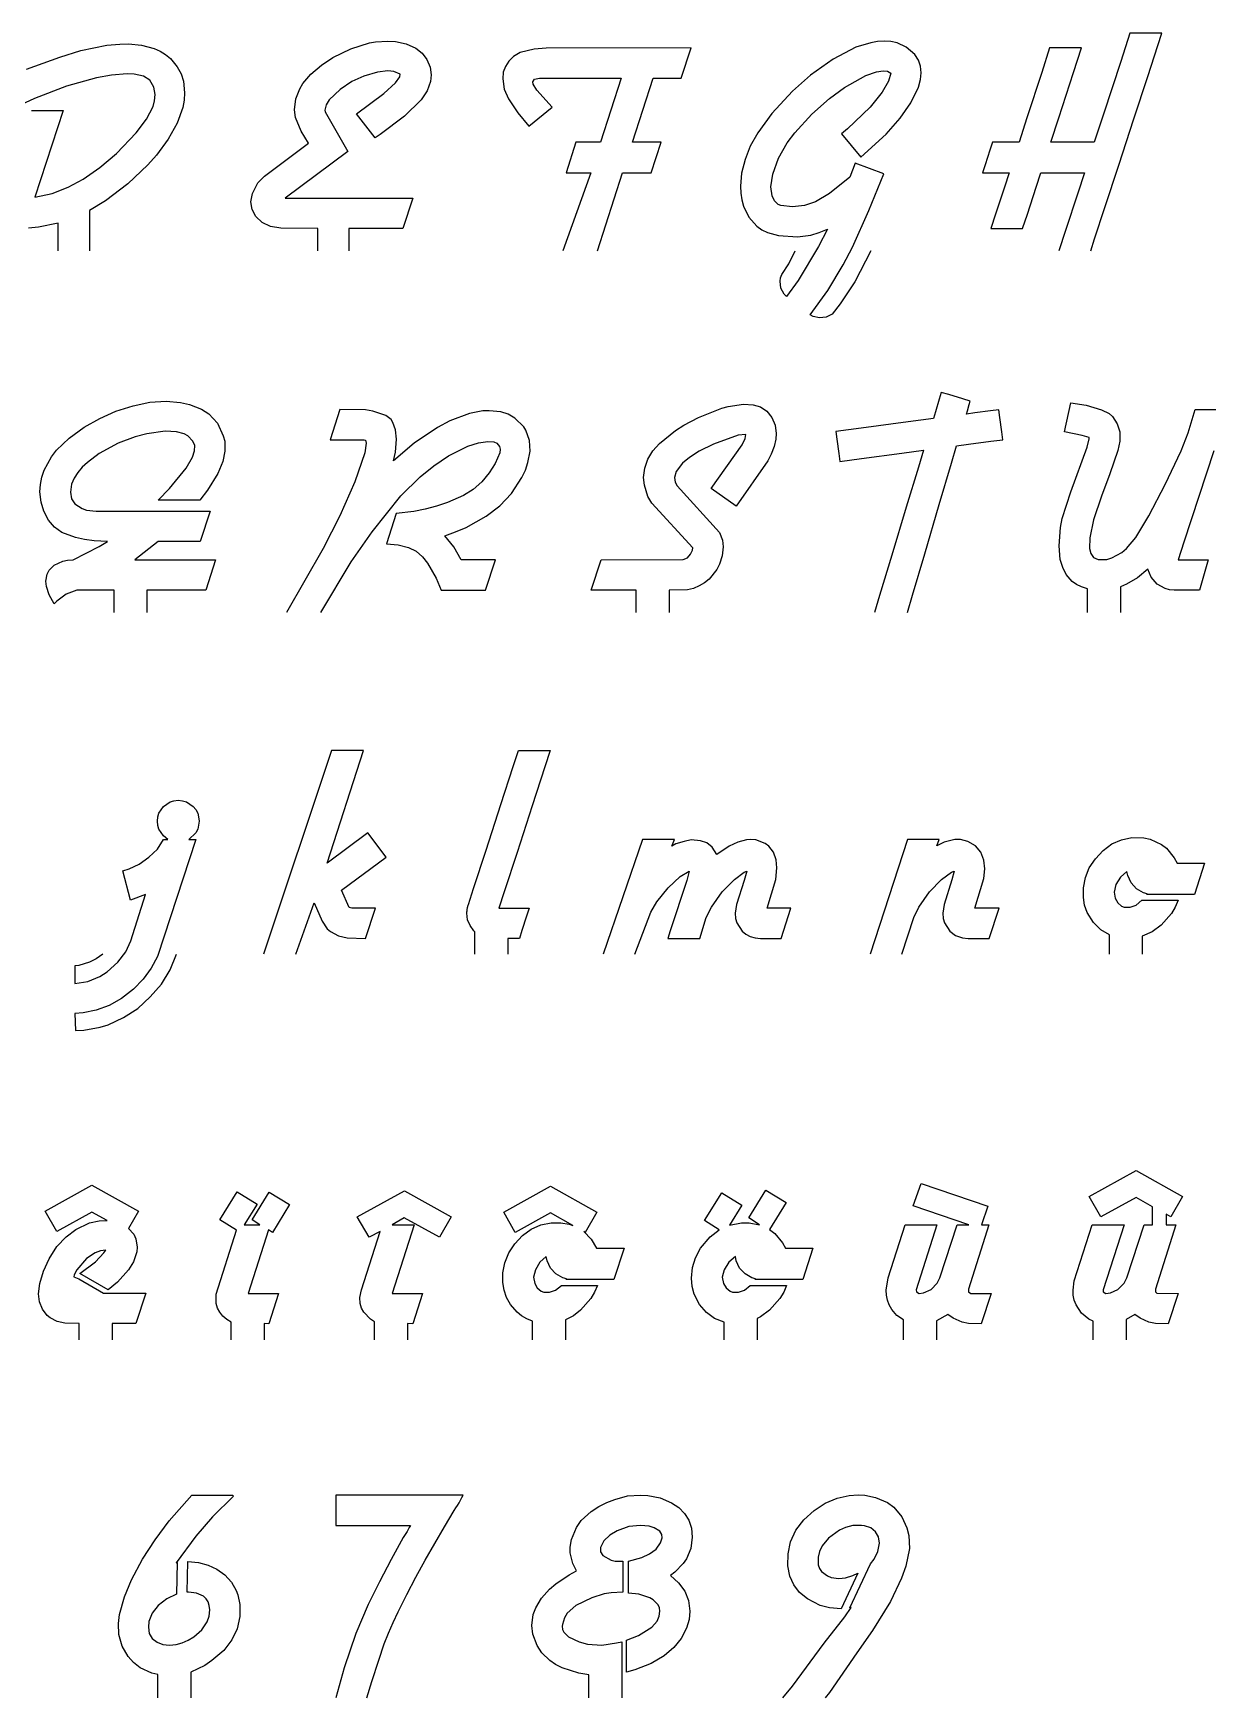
# Model space of a CAD drawing. Extents: x -244 to 636, y 181 to 479.
# Drawn here: x 51.6 to 261.2, y 181.4 to 478.7 of the extents above; entities that cross this region are included whole.
import ezdxf

# ---------------------------------------------------------------- set-up
doc = ezdxf.new("R2010")
doc.units = 0
doc.header["$LTSCALE"] = 6.669376
doc.header["$MEASUREMENT"] = 0

msp = doc.modelspace()

# ---------------------------------------------------------------- linework, layer by layer
at = {"linetype": 'Continuous'}
for points in [[(240.317075, 439.814667), (241.021259, 441.966231), (242.837311, 447.514999), (245.320484, 455.10209), (248.026031, 463.368623), (250.509204, 470.955714), (252.325256, 476.504483), (253.02944, 478.656046)], [(247.324722, 478.656046), (245.672258, 473.607358), (242.603397, 464.231223), (240.950933, 459.182535)], [(253.02944, 478.656046), (251.550439, 478.656046), (248.803723, 478.656046), (247.324722, 478.656046)], [(50.406327, 472.247042), (56.32233, 474.395115), (60.090261, 475.557187), (64.738549, 476.507973), (67.027479, 476.719259), (68.612123, 476.754473), (70.936267, 476.507973), (73.189982, 475.944544), (74.246412, 475.486758), (75.197198, 474.888115), (76.077556, 474.148615), (77.274842, 472.669614), (77.979128, 471.437114), (78.4017, 470.134184), (78.577771, 468.021326), (78.507342, 466.718397), (78.260843, 465.415467), (77.274842, 462.633537), (75.690198, 459.745964), (73.57734, 456.893605), (72.063125, 455.168105), (68.471266, 451.787531), (64.492049, 448.723886), (61.604476, 446.998385), (61.604476, 439.814667)], [(102.382642, 439.814667), (102.382642, 443.793884), (95.797566, 443.829098), (93.931208, 444.146027), (92.452207, 444.885527), (91.32535, 445.941956), (90.656278, 447.174457), (90.444992, 448.547815), (90.726707, 450.06203), (91.677493, 451.928388), (92.874779, 453.160889), (100.692355, 459.006463), (99.42464, 461.154536), (98.403425, 463.619538), (98.192139, 464.957681), (98.438639, 466.929682), (99.17814, 468.760826), (99.706355, 469.676398), (101.150141, 471.366685), (103.051713, 472.986543), (105.058929, 474.359901), (108.26343, 475.90933), (111.60879, 476.930545), (112.700433, 477.141831), (114.848506, 477.247474), (116.221863, 477.177045), (118.15865, 476.789688), (119.848937, 475.979759), (121.011009, 475.099401), (121.856153, 473.972543), (122.419581, 472.634399), (122.595653, 471.225827), (122.49001, 470.063755), (121.891367, 468.373469), (120.799723, 466.753611), (117.841722, 463.830823), (113.510362, 460.555893), (112.59479, 459.95725), (109.284645, 464.253395), (114.179434, 467.915683), (116.257078, 469.782041), (117.031793, 470.873684), (117.067007, 471.366685), (115.975363, 471.859685), (114.848506, 471.965328), (113.052576, 471.718828), (110.622789, 471.014542), (108.474716, 470.028541), (106.361858, 468.619969), (104.425072, 466.753611), (103.861642, 465.908467), (103.650357, 464.922467), (103.720785, 464.605538), (103.720785, 464.640752), (107.735216, 457.527463), (96.537067, 449.181672), (119.320722, 449.181672), (117.560007, 443.793884), (107.911288, 443.793884), (107.911288, 439.814667)], [(152.316526, 439.814667), (156.753529, 453.724318), (161.894818, 453.724318), (163.655533, 459.182535), (158.514244, 459.182535), (162.211746, 470.627184), (167.247392, 470.627184), (169.008107, 476.050187), (143.125593, 476.014973), (140.97752, 475.838902), (138.477305, 475.205044), (137.315232, 474.500758), (136.470089, 473.655615), (135.871446, 472.704828), (135.484089, 471.683614), (135.378446, 470.521541), (135.624946, 468.690397), (136.399661, 466.929682), (138.089947, 464.464681), (140.061948, 462.070108), (144.217236, 465.450681), (141.47052, 468.514326), (140.836663, 469.570755), (140.766234, 469.993327), (141.047949, 470.486327), (141.928306, 470.627184), (156.542243, 470.627184), (152.844741, 459.182535), (148.407739, 459.182535), (146.682238, 453.724318), (151.084026, 453.724318), (146.118809, 439.814667)], [(201.088339, 439.814667), (198.200766, 434.250807), (195.594908, 430.342019), (194.151121, 428.510875), (193.094692, 427.982661), (191.897405, 427.841804), (190.770548, 428.088304), (190.277547, 428.405232), (193.411621, 432.736592), (196.158336, 437.279237), (197.813409, 440.448525), (200.736196, 446.998385), (203.377269, 453.548247), (198.306409, 455.449819), (197.320408, 452.949603), (193.693335, 450.026816), (191.193119, 448.547815), (189.221119, 447.878743), (187.10826, 447.667457), (185.030616, 447.913957), (184.537616, 448.090029), (183.868544, 448.723886), (183.445972, 449.604244), (183.234686, 451.259316), (183.58683, 453.513032), (184.57283, 456.330177), (186.157474, 459.076892), (187.495617, 460.872822), (190.524048, 464.182966), (193.72855, 467.035325), (196.404837, 468.972112), (200.207982, 471.120185), (202.07434, 471.789256), (203.271626, 471.965328), (204.046341, 471.8949), (204.644984, 471.507542), (204.222412, 470.134184), (203.095555, 468.162183), (200.947482, 465.450681), (196.897837, 461.577108), (195.841408, 460.69675), (199.29241, 456.541462), (203.799841, 460.626321), (206.335271, 463.513895), (208.236843, 466.225396), (209.610201, 469.007326), (209.92713, 470.380684), (210.032773, 471.577971), (209.92713, 472.775257), (209.574987, 473.8669), (208.905915, 474.888115), (207.356486, 476.191044), (205.807056, 476.930545), (204.644984, 477.177045), (203.447698, 477.247474), (202.285626, 477.177045), (201.088339, 476.965759), (198.412052, 476.15583), (194.327193, 474.042972), (190.312762, 471.155399), (187.073046, 468.338255), (183.410758, 464.323824), (180.910542, 460.908036), (179.572399, 458.513463), (178.621613, 456.118891), (178.022969, 453.689104), (177.846898, 451.329745), (177.882112, 450.132459), (178.058184, 448.899958), (178.339898, 447.808315), (179.290684, 445.836313), (180.734471, 444.216455), (181.650043, 443.582598), (182.636044, 443.089598), (184.608044, 442.526169), (187.988618, 442.279668), (190.347976, 442.631812), (191.862191, 443.089598), (193.341192, 443.688241), (191.756548, 440.554168), (188.129475, 434.497307), (186.016617, 431.644948), (185.594045, 432.06752), (185.030616, 433.159164), (184.889759, 434.391664), (184.960188, 434.990307), (185.171473, 435.588951), (186.439188, 437.490523), (187.601261, 439.814667)], [(232.9925, 476.050187), (231.577406, 471.677092), (228.949376, 463.55563), (227.534283, 459.182535)], [(238.662003, 476.050187), (237.192132, 476.050187), (234.462371, 476.050187), (232.9925, 476.050187)], [(233.203786, 459.182535), (234.618879, 463.55563), (237.24691, 471.677092), (238.662003, 476.050187)], [(51.25147, 464.852039), (56.920973, 464.852039), (51.885328, 449.392958), (54.984187, 450.06203), (57.836545, 451.153674), (60.512833, 452.632674), (63.506048, 454.675104), (66.428836, 457.210534), (69.950267, 460.872822), (71.816625, 463.337823), (72.978697, 465.556325), (73.260411, 466.612754), (73.366054, 467.704397), (73.119554, 469.042541), (72.380053, 470.275042), (71.28841, 470.979328), (69.633338, 471.33147), (68.330409, 471.401899), (65.583692, 471.155399), (62.907406, 470.697613), (57.519617, 469.218612), (51.814899, 467.000111), (46.920111, 464.746395)], [(222.780351, 459.182535), (222.323869, 457.767442), (221.476118, 455.139411), (221.019636, 453.724318)], [(227.534283, 459.182535), (226.301782, 459.182535), (224.012852, 459.182535), (222.780351, 459.182535)], [(240.950933, 459.182535), (238.942413, 459.182535), (235.212305, 459.182535), (233.203786, 459.182535)], [(221.019636, 453.724318), (222.252137, 453.724318), (224.541067, 453.724318), (225.773568, 453.724318)], [(225.773568, 453.724318), (224.924511, 451.149761), (223.347693, 446.368441), (222.498637, 443.793884)], [(228.16814, 443.793884), (229.017196, 446.368441), (230.594014, 451.149761), (231.44307, 453.724318)], [(231.44307, 453.724318), (233.45159, 453.724318), (237.181698, 453.724318), (239.190218, 453.724318)], [(239.190218, 453.724318), (238.012495, 450.118112), (235.825295, 443.420873), (234.647572, 439.814667)], [(56.040616, 439.814667), (56.040616, 444.74467), (52.5544, 444.040384), (50.75847, 443.864313)], [(222.498637, 443.793884), (223.968508, 443.793884), (226.698269, 443.793884), (228.16814, 443.793884)], [(213.659846, 414.530796), (213.294661, 413.316555), (212.61646, 411.061535), (212.251274, 409.847293)], [(218.836349, 412.946152), (217.494293, 413.356986), (215.001902, 414.119963), (213.659846, 414.530796)], [(66.006264, 375.231631), (66.006264, 379.210848), (59.350761, 379.175633), (57.484403, 378.506562), (55.794116, 377.238847), (55.301115, 376.745846), (54.420758, 378.400919), (53.962972, 379.87992), (53.857329, 380.795491), (54.068615, 382.063207), (54.420758, 382.802707), (55.301115, 383.64785), (56.850545, 384.387351), (57.730903, 384.563422), (58.716903, 384.633851), (63.365191, 387.028424), (64.844192, 387.908781), (62.44962, 388.014424), (60.759333, 388.22571), (59.10426, 388.613067), (56.709688, 389.493425), (55.371544, 390.444211), (54.315115, 391.711926), (53.469972, 393.331784), (52.976971, 394.916428), (52.765686, 396.782786), (52.871328, 398.085716), (53.117828, 399.388645), (53.5404, 400.621145), (54.84333, 403.015718), (55.758901, 404.17779), (58.012617, 406.361077), (60.65369, 408.297864), (63.470834, 409.882508), (66.358407, 411.185437), (69.422052, 412.136223), (72.415268, 412.805295), (75.302841, 412.946152), (77.873485, 412.734867), (79.458129, 412.382723), (81.641416, 411.53758), (82.944345, 410.692437), (84.45856, 409.00215), (85.479775, 406.783649), (85.76149, 405.797648), (85.796704, 404.001719), (85.409346, 402.170575), (84.564203, 400.057717), (82.697845, 397.064501), (81.324487, 395.268571), (73.894269, 395.268571), (75.936698, 397.381429), (78.859486, 400.973289), (80.021558, 402.945289), (80.373701, 404.072147), (80.408915, 405.022933), (80.056772, 405.797648), (79.176415, 406.748435), (78.542557, 407.100578), (77.133985, 407.487935), (75.161984, 407.593578), (71.887053, 407.135792), (69.809409, 406.607577), (66.745764, 405.445505), (63.329977, 403.614361), (61.252333, 402.029718), (60.301547, 401.14936), (59.526832, 400.233788), (58.892975, 399.212573), (58.435189, 398.156144), (58.223903, 396.677143), (58.399974, 395.515071), (58.998617, 394.634714), (60.301547, 393.78957), (61.076261, 393.507856), (62.836977, 393.29657), (83.190845, 393.29657), (81.394916, 387.908781), (73.859054, 387.908781), (69.703766, 384.633851), (84.106417, 384.633851), (82.380916, 379.210848), (71.887053, 379.210848), (71.887053, 375.231631)], [(102.910856, 375.231631), (108.333859, 384.246494), (112.10179, 389.634282), (117.207864, 396.0785), (120.623652, 399.459073), (123.088653, 401.431075), (125.694512, 403.19179), (129.145514, 404.917291), (131.047086, 405.515934), (132.702158, 405.762434), (133.793802, 405.692006), (134.357231, 405.480719), (134.815016, 404.882076), (134.92066, 404.389076), (134.885445, 403.720004), (134.005088, 401.818432), (132.983873, 400.163359), (131.645729, 398.543501), (130.131514, 397.205358), (128.406013, 396.113714), (125.51844, 394.846), (123.546439, 394.176927), (121.539224, 393.648713), (119.496794, 393.261355), (116.362721, 392.909213), (114.63722, 387.450995), (116.750078, 387.274924), (118.546008, 386.852352), (119.95458, 386.148066), (121.081438, 385.162066), (121.961795, 383.999994), (123.476011, 381.323706), (124.391583, 379.210848), (132.314801, 379.210848), (134.11073, 384.633851), (127.948227, 384.633851), (126.680512, 386.957995), (125.060654, 388.929996), (126.962227, 389.599068), (128.828585, 390.408997), (132.420444, 392.416212), (134.885445, 394.247356), (136.927875, 396.465858), (138.794233, 399.353431), (139.428091, 400.65636), (139.885877, 402.029718), (140.273234, 404.001719), (140.167591, 405.938506), (139.49852, 407.804864), (139.146376, 408.403507), (137.526518, 409.917722), (136.329232, 410.622008), (135.026303, 411.04458), (132.983873, 411.255866), (131.821801, 411.220651), (129.427228, 410.762865), (125.941012, 409.459936), (123.757725, 408.26265), (119.602437, 405.480719), (115.869721, 402.311432), (116.257078, 403.825647), (116.397935, 406.149792), (116.221863, 407.840078), (115.764077, 409.143007), (115.447149, 409.671222), (114.531577, 410.375508), (112.172219, 411.185437), (110.869289, 411.396723), (106.326644, 411.467151), (104.565929, 406.079363), (110.658003, 406.044148), (110.904503, 405.97372), (111.010147, 405.480719), (110.763646, 403.755219), (109.002931, 398.543501), (106.326644, 392.451427), (103.333428, 386.641066), (96.783567, 375.231631)], [(159.183316, 375.231631), (159.183316, 379.210848), (151.189669, 379.210848), (152.950384, 384.633851), (167.599535, 384.669065), (168.339035, 384.985994), (168.902464, 385.619852), (169.254607, 386.359352), (169.325036, 386.746709), (162.00046, 394.740356), (161.26096, 395.937643), (160.662317, 397.944859), (160.521459, 399.318216), (160.732746, 401.008503), (161.296174, 402.593147), (162.176532, 404.072147), (163.373818, 405.410291), (166.190963, 407.699221), (167.705178, 408.685221), (170.346251, 410.058579), (174.466324, 411.678437), (175.593182, 412.030581), (178.375113, 412.417938), (180.100613, 412.277081), (181.403543, 411.924937), (182.5304, 411.185437), (183.410758, 410.058579), (184.009401, 408.685221), (184.185473, 407.171006), (184.115044, 406.185005), (183.798116, 404.846862), (183.305115, 403.508719), (182.706472, 402.276218), (177.036969, 394.212142), (172.599966, 397.346215), (178.128612, 405.163791), (178.621613, 406.290649), (178.76247, 406.994935), (177.424326, 406.889292), (172.987324, 405.304648), (170.451894, 404.036933), (168.691179, 402.910075), (167.493892, 401.888861), (166.33182, 400.374645), (166.014891, 399.353431), (166.155749, 398.473073), (166.543106, 397.839215), (174.078967, 389.528639), (174.607182, 388.155281), (174.748039, 386.922781), (174.571968, 385.338137), (174.078967, 383.859136), (173.585967, 382.873135), (172.247823, 381.182849), (171.40268, 380.513777), (170.451894, 379.950348), (169.430679, 379.527777), (168.37425, 379.281277), (165.064105, 379.210848), (165.064105, 375.231631)], [(218.132063, 410.657223), (218.314656, 411.250649), (218.653756, 412.352726), (218.836349, 412.946152)], [(223.907209, 411.431937), (222.409949, 411.231085), (219.629323, 410.858074), (218.132063, 410.657223)], [(224.646709, 406.079363), (224.454987, 407.467067), (224.098932, 410.044232), (223.907209, 411.431937)], [(239.753646, 375.231631), (239.753646, 379.457348), (238.697217, 379.774277), (237.781646, 380.196848), (237.006931, 380.760277), (235.950501, 382.027992), (235.316644, 383.260493), (234.894072, 384.669065), (234.682787, 387.134066), (234.929287, 390.408997), (235.246215, 392.028855), (236.760431, 396.782786), (239.718432, 404.741219), (240.070575, 406.22022), (240.070575, 406.46672), (238.767646, 406.854078), (235.668787, 407.452721), (236.760431, 412.664438), (239.507146, 412.241866), (242.253862, 411.431937), (243.592006, 410.762865), (244.225863, 410.199436), (245.071007, 408.896507), (245.493578, 407.452721), (245.493578, 405.832863), (245.176649, 404.142576), (243.732863, 399.952074), (242.218648, 395.972857), (240.84529, 391.782355), (240.176218, 388.577853), (240.10579, 386.641066), (240.35229, 385.725494), (240.810076, 385.021208), (241.655219, 384.669065), (243.169434, 384.70428), (244.085006, 384.95078), (245.880936, 385.93678), (246.726079, 386.641066), (248.381151, 388.613067), (250.670081, 392.451427), (253.592868, 398.085716), (256.445227, 404.107362), (257.712942, 407.311864), (258.980657, 411.467151), (266.234804, 411.467151)], [(212.251274, 409.847293), (207.732105, 409.253867), (199.339362, 408.15179), (194.820193, 407.558364)], [(194.820193, 407.558364), (195.002786, 406.170659), (195.341886, 403.593494), (195.524479, 402.205789)], [(207.602986, 375.231631), (208.514895, 378.326265), (210.689449, 385.705774), (213.284884, 394.513577), (215.459438, 401.893086), (216.371348, 404.98772)], [(216.371348, 404.98772), (218.516812, 405.270738), (222.501245, 405.796344), (224.646709, 406.079363)], [(195.524479, 402.205789), (199.404574, 402.726178), (206.610464, 403.692615), (210.490559, 404.213005)], [(210.490559, 404.213005), (209.578649, 401.198942), (207.404095, 394.011561), (204.80866, 385.433075), (202.634106, 378.245694), (201.722197, 375.231631)], [(262.290802, 404.107362), (256.938227, 387.767924), (255.952227, 384.633851), (261.304801, 384.633851), (259.720157, 379.210848), (255.212727, 379.210848), (254.367583, 379.281277), (253.592868, 379.492562), (252.184296, 380.302491), (251.127867, 381.534992), (250.49401, 382.978779), (248.662866, 381.429349), (246.690865, 380.267277), (245.634435, 379.774277), (245.634435, 375.231631)], [(98.438639, 314.170026), (101.748784, 323.36096), (103.157356, 320.121244), (104.072928, 318.747886), (104.636357, 318.219671), (106.080143, 317.480171), (107.629573, 317.092814), (110.904503, 317.022385), (112.700433, 322.410173), (108.474716, 322.410173), (107.946502, 322.55103), (106.608358, 325.649889), (114.566791, 331.530678), (111.327075, 335.897252), (104.037714, 330.439035), (110.517146, 350.581617), (104.847643, 350.581617), (92.698708, 314.170026)], [(129.251156, 323.079245), (130.181378, 325.939492), (132.399597, 332.76008), (135.04715, 340.900782), (137.265369, 347.721371), (138.19559, 350.581617)], [(143.865093, 350.581617), (142.912899, 347.651787), (140.64228, 340.66527), (137.932187, 332.326522), (135.661568, 325.340004), (134.709374, 322.410173)], [(138.19559, 350.581617), (139.665461, 350.581617), (142.395222, 350.581617), (143.865093, 350.581617)], [(64.034263, 314.170026), (62.836977, 313.360097), (61.63969, 312.761454), (59.738118, 312.198025), (59.033832, 312.092382), (59.033832, 308.958309), (61.357976, 309.345666), (63.470834, 310.226024), (64.808978, 311.071167), (66.675336, 312.761454), (68.119123, 314.592598), (69.034695, 316.599813), (71.640553, 324.839961), (68.929052, 323.85396), (67.555694, 329.100892), (68.717766, 329.41782), (70.513695, 330.298178), (72.239196, 331.495464), (73.753412, 332.974465), (74.80984, 334.699966), (75.584555, 334.699966), (74.845055, 335.333823), (74.035126, 336.53111), (73.82384, 337.200182), (73.753412, 337.939682), (73.82384, 338.714397), (74.035126, 339.383469), (74.845055, 340.580755), (76.042341, 341.390684), (76.711413, 341.60197), (77.450913, 341.672398), (78.225628, 341.60197), (78.929914, 341.390684), (80.127201, 340.580755), (80.620201, 340.017326), (80.93713, 339.383469), (81.113201, 338.714397), (81.18363, 337.939682), (80.93713, 336.53111), (80.620201, 335.897252), (79.3877, 334.699966), (80.620201, 334.699966), (73.753412, 313.782669), (72.661768, 311.669811), (71.217981, 309.733024), (69.457266, 307.937094), (67.344408, 306.282021), (65.125906, 305.014307), (62.836977, 304.169163), (60.512833, 303.711377), (59.033832, 303.605734), (59.10426, 300.54209), (60.618475, 300.612519), (63.541263, 301.140733), (64.985049, 301.598519), (67.696551, 302.866234), (70.231981, 304.521306), (72.485696, 306.563736), (74.457698, 308.852666), (76.007127, 311.42331), (77.169199, 314.170026)], [(158.936816, 314.170026), (161.824389, 321.705887), (162.880818, 323.572245), (164.923248, 326.072461), (167.036106, 328.044462), (168.655964, 329.030463), (168.233393, 327.340176), (165.275391, 318.395743), (164.852819, 317.022385), (170.557537, 317.022385), (171.719609, 320.719887), (172.635181, 322.621459), (174.536753, 325.332961), (176.755255, 327.551462), (178.480755, 328.819177), (178.973756, 329.030463), (178.480755, 327.340176), (177.107397, 323.079245), (176.860897, 321.494602), (176.931326, 320.57903), (177.177826, 319.7691), (178.093398, 318.325314), (178.76247, 317.761885), (179.537185, 317.339314), (180.417542, 317.092814), (181.368328, 317.022385), (185.101045, 317.022385), (186.826546, 322.410173), (182.600829, 322.410173), (184.150258, 327.551462), (184.32633, 329.593892), (184.185473, 331.037678), (183.727687, 332.411036), (182.847329, 333.50268), (182.213471, 333.960466), (180.558399, 334.594323), (179.642827, 334.664752), (178.868113, 334.629537), (177.353898, 334.206966), (175.804468, 333.50268), (173.585967, 332.023679), (172.740824, 333.326608), (171.790037, 334.066109), (170.663179, 334.453466), (169.008107, 334.594323), (167.775607, 334.347823), (166.296606, 333.890037), (165.59232, 333.50268), (166.050106, 334.699966), (160.310174, 334.699966), (153.302527, 314.170026)], [(206.616985, 314.170026), (208.729844, 320.719887), (209.645415, 322.621459), (211.546988, 325.332961), (213.695061, 327.551462), (215.455776, 328.819177), (215.948776, 329.030463), (215.561419, 327.445819), (214.188061, 323.079245), (213.906346, 321.494602), (213.976775, 320.57903), (214.223275, 319.7691), (215.174062, 318.325314), (216.195276, 317.515385), (217.462991, 317.092814), (218.448992, 317.022385), (222.216923, 317.022385), (224.012852, 322.410173), (219.646278, 322.410173), (221.230922, 327.727533), (221.406993, 329.453034), (221.230922, 330.96725), (220.702707, 332.411036), (219.751921, 333.573108), (218.413778, 334.312609), (217.110848, 334.664752), (216.054419, 334.664752), (214.152847, 334.171751), (212.885131, 333.573108), (213.272489, 334.699966), (207.602986, 334.699966), (200.947482, 314.170026)], [(243.662435, 314.170026), (243.662435, 317.656242), (242.113005, 318.571814), (240.84529, 319.874744), (239.683218, 321.635459), (239.225432, 322.938388), (239.014146, 324.34696), (239.014146, 326.037247), (239.366289, 327.868391), (240.070575, 329.629106), (241.162219, 331.248964), (242.570791, 332.727965), (244.120221, 333.890037), (245.810507, 334.629537), (247.641651, 335.016895), (249.789724, 334.981681), (250.916581, 334.73518), (252.959011, 333.784394), (253.839368, 333.115322), (255.212727, 331.425036), (255.740941, 330.439035), (260.63573, 330.439035), (258.8398, 324.875175), (250.317938, 324.875175), (250.388367, 324.980818), (249.719295, 325.156889), (248.522009, 325.861175), (247.536008, 326.917605), (246.937365, 328.220534), (246.796507, 328.960034), (245.634435, 327.974033), (244.824507, 326.63589), (244.507578, 325.262532), (244.683649, 324.170889), (245.141435, 323.36096), (245.845721, 322.797531), (246.303507, 322.621459), (247.359936, 322.621459), (248.416365, 322.973602), (249.472795, 323.818746), (255.917013, 323.818746), (255.424012, 322.586245), (254.719726, 321.459387), (252.888582, 319.381743), (251.268724, 318.184457), (249.508009, 317.409742), (249.508009, 314.170026)], [(128.969442, 321.494602), (128.972051, 321.651109), (128.99031, 321.784141), (129.039871, 321.917173)], [(130.237157, 318.395743), (129.548522, 319.308706), (129.118125, 320.346876), (128.969442, 321.494602)], [(129.039871, 322.30453), (129.06726, 322.420607), (129.094649, 322.552335), (129.145514, 322.691888)], [(129.039871, 321.917173), (129.039871, 322.048901), (129.039871, 322.172803), (129.039871, 322.30453)], [(129.145514, 322.691888), (129.172902, 322.800139), (129.200291, 322.924041), (129.251156, 323.079245)], [(134.709374, 322.410173), (136.106208, 322.410173), (138.700328, 322.410173), (140.097162, 322.410173)], [(140.097162, 322.410173), (139.649811, 321.013339), (138.819014, 318.419219), (138.371661, 317.022385)], [(130.413228, 318.184457), (130.344104, 318.254886), (130.282805, 318.325314), (130.237157, 318.395743)], [(130.413228, 314.170026), (130.413228, 314.944741), (130.413228, 316.611551), (130.413228, 318.184457)], [(138.371661, 317.022385), (138.075601, 317.022385), (137.317841, 317.022385), (136.294017, 317.022385)], [(136.294017, 317.022385), (136.294017, 315.703804), (136.294017, 314.619987), (136.294017, 314.170026)], [(240.774861, 245.326059), (240.774861, 248.636204), (239.964932, 249.023561), (238.662003, 250.07999), (237.711217, 251.558991), (237.394288, 252.404134), (237.218217, 253.284492), (237.183002, 254.200064), (237.394288, 255.855136), (240.563576, 265.891214), (246.268293, 265.891214), (242.535576, 254.235278), (242.570791, 253.883135), (243.028577, 253.601421), (243.838506, 253.707064), (245.176649, 254.340921), (246.303507, 255.432565), (246.761293, 256.383351), (249.860152, 265.891214), (251.374367, 265.891214), (251.374367, 269.095715), (248.416365, 270.750787), (242.148219, 267.264571), (240.070575, 270.926859), (248.416365, 275.575148), (256.726942, 270.926859), (254.649298, 267.264571), (253.76894, 267.757572), (253.76894, 265.891214), (255.494441, 265.891214), (251.867368, 254.376136), (251.867368, 253.883135), (252.149082, 253.636635), (255.917013, 253.601421), (254.121083, 248.178418), (251.867368, 248.213632), (250.705296, 248.460132), (249.120651, 249.164419), (248.169865, 249.83349), (246.65565, 248.953133), (246.65565, 245.326059)], [(59.773332, 245.326059), (59.773332, 248.248847), (57.237902, 248.284061), (55.864545, 248.600989), (54.632044, 249.234847), (54.068615, 249.657419), (53.223472, 250.819491), (52.730471, 252.12242), (52.5544, 253.530992), (52.765686, 255.39735), (53.434757, 257.615852), (54.420758, 259.799139), (55.82933, 262.01764), (57.484403, 263.743141), (59.209903, 265.010856), (61.63969, 266.208142), (63.365191, 266.5955), (64.773764, 266.630714), (62.062262, 268.144929), (55.794116, 264.658713), (53.716472, 268.321001), (62.062262, 272.969289), (70.372838, 268.285786), (68.612123, 265.222142), (69.527695, 264.165712), (69.915052, 263.355784), (70.126338, 261.876783), (70.091124, 261.03164), (69.492481, 259.270924), (68.576909, 257.827137), (66.604907, 255.64385), (64.949835, 254.235278), (59.878975, 257.19328), (62.69612, 259.270924), (64.210335, 260.890782), (64.527264, 261.348568), (63.576477, 261.207711), (62.660905, 260.890782), (61.076261, 259.834353), (59.385975, 257.827137), (58.892975, 256.94678), (58.822546, 256.559422), (59.738118, 256.242494), (64.139906, 253.636635), (71.675767, 253.636635), (69.879838, 248.248847), (65.654121, 248.248847), (65.654121, 245.326059)], [(86.923562, 245.326059), (86.923562, 248.495347), (86.148847, 248.953133), (85.444561, 249.551776), (84.881132, 250.256062), (84.493774, 250.995562), (84.247274, 251.805492), (84.21206, 253.495778), (87.839134, 264.905213), (84.881132, 266.771571), (88.015205, 271.772002), (91.536635, 269.553501), (89.247706, 265.891214), (92.029636, 265.891214), (90.656278, 266.736357), (93.719923, 271.701574), (97.346996, 269.518287), (94.283352, 264.482641), (93.579066, 264.940427), (89.951992, 253.601421), (95.374995, 253.601421), (93.614279, 248.178418), (92.804351, 248.213632), (92.804351, 245.326059)], [(112.489147, 245.326059), (112.489147, 248.565775), (111.784861, 248.988347), (110.587575, 250.256062), (110.200217, 250.995562), (109.953717, 251.805492), (109.883288, 252.897135), (110.165003, 254.270493), (113.510362, 264.693927), (111.573575, 263.637498), (109.425503, 267.299786), (117.841722, 271.912859), (126.152298, 267.299786), (124.074654, 263.637498), (117.806507, 267.0885), (115.62322, 265.891214), (119.602437, 265.891214), (115.658435, 253.601421), (121.081438, 253.601421), (119.320722, 248.178418), (118.369936, 248.213632), (118.369936, 245.326059)], [(140.695806, 245.326059), (140.695806, 248.636204), (139.674591, 249.058775), (138.759019, 249.58699), (137.94909, 250.256062), (136.787018, 251.62942), (136.082732, 252.86192), (135.624946, 254.16485), (135.41366, 255.573422), (135.41366, 257.263708), (135.765803, 259.094853), (136.470089, 260.855568), (137.526518, 262.475426), (138.93509, 263.954427), (140.48452, 265.116499), (142.174806, 265.855999), (144.041165, 266.243356), (145.766666, 266.243356), (147.210452, 265.996856), (147.879524, 265.750356), (143.900308, 268.004072), (137.596947, 264.482641), (135.554517, 268.144929), (143.900308, 272.793217), (152.175669, 268.144929), (150.098025, 264.482641), (149.851525, 264.658713), (151.154454, 263.320569), (152.140455, 261.665497), (157.035243, 261.665497), (155.239314, 256.101636), (146.717452, 256.101636), (146.787881, 256.20728), (146.118809, 256.383351), (144.886308, 257.087637), (143.900308, 258.144066), (143.301665, 259.446995), (143.160807, 260.186496), (141.998735, 259.200495), (141.22402, 257.827137), (140.871877, 256.488994), (141.083163, 255.39735), (141.540949, 254.587422), (142.245235, 254.023992), (142.703021, 253.847921), (143.759451, 253.847921), (144.815879, 254.200064), (145.872309, 255.045207), (152.316526, 255.045207), (151.788312, 253.812707), (151.11924, 252.685849), (149.288096, 250.608205), (147.985167, 249.58699), (146.576595, 248.882704), (146.576595, 245.326059)], [(174.92411, 245.326059), (174.92411, 248.495347), (173.19861, 249.129204), (171.754823, 250.185634), (170.487108, 251.62942), (169.536322, 253.495778), (169.184179, 254.869136), (169.078536, 256.312923), (169.254607, 258.214495), (169.782822, 259.97521), (170.663179, 261.665497), (172.423895, 263.743141), (174.008538, 264.975642), (171.40268, 266.630714), (174.501539, 271.595931), (178.058184, 269.37743), (175.839682, 265.820785), (177.987755, 266.243356), (179.361113, 266.243356), (181.192257, 265.891214), (179.290684, 267.0885), (182.319115, 272.053717), (185.946188, 269.87043), (183.023401, 265.010856), (183.938973, 264.341784), (185.31233, 262.651498), (185.840545, 261.665497), (190.735333, 261.665497), (188.939404, 256.101636), (180.417542, 256.101636), (180.487971, 256.20728), (179.818899, 256.383351), (178.621613, 257.087637), (177.635612, 258.144066), (177.036969, 259.446995), (176.896112, 260.186496), (175.73404, 259.200495), (174.92411, 257.827137), (174.571968, 256.488994), (174.783253, 255.39735), (175.241039, 254.587422), (175.945325, 254.023992), (176.403111, 253.847921), (177.459541, 253.847921), (178.51597, 254.200064), (179.572399, 255.045207), (186.016617, 255.045207), (185.523616, 253.812707), (184.81933, 252.685849), (182.988186, 250.608205), (181.368328, 249.410919), (180.804899, 249.129204), (180.804899, 245.326059)], [(206.8987, 245.326059), (206.8987, 248.882704), (205.701413, 249.692633), (204.821055, 250.749062), (204.363269, 251.558991), (204.046341, 252.404134), (203.870269, 253.284492), (203.835055, 254.200064), (204.151984, 256.383351), (207.215628, 265.891214), (212.885131, 265.891214), (209.18763, 254.235278), (209.222844, 253.883135), (209.68063, 253.601421), (210.490559, 253.707064), (211.828703, 254.340921), (212.920346, 255.432565), (213.378132, 256.383351), (216.512205, 265.891214), (218.554635, 265.891214), (208.659415, 269.236573), (210.032773, 273.215789), (221.970422, 269.166144), (220.843564, 265.891214), (222.11128, 265.891214), (218.51942, 254.376136), (218.51942, 253.883135), (218.941992, 253.601421), (222.569065, 253.601421), (220.773136, 248.178418), (218.51942, 248.213632), (217.357348, 248.460132), (215.772705, 249.164419), (214.821918, 249.83349), (212.779489, 248.741847), (212.779489, 245.326059)], [(73.82384, 181.412095), (73.82384, 185.567383), (72.732197, 185.813883), (70.654553, 186.76467), (69.492481, 187.680242), (68.50648, 188.771885), (67.450051, 190.638243), (66.886622, 192.715887), (66.780979, 194.687888), (66.992265, 196.272532), (67.872623, 199.441819), (69.105123, 202.47025), (71.112339, 206.167752), (73.33084, 209.618754), (75.831055, 212.999327), (79.880701, 217.612401), (87.134847, 217.612401), (87.346133, 217.401115), (83.578203, 213.703613), (80.584987, 210.252611), (77.09877, 205.49868), (77.274842, 205.533894), (77.169199, 199.899605), (75.443698, 199.089676), (73.859054, 197.857176), (72.802625, 196.519032), (72.239196, 195.040031), (72.133554, 193.983602), (72.309625, 192.856744), (72.83784, 192.011601), (73.682983, 191.307315), (74.739412, 190.919957), (75.936698, 190.814314), (77.09877, 190.919957), (78.190414, 191.201672), (79.246843, 191.659458), (80.268058, 192.293315), (81.67663, 193.525816), (82.627416, 194.969603), (82.97956, 195.990818), (83.085202, 197.082461), (83.014774, 197.857176), (82.803488, 198.526248), (82.451345, 199.089676), (81.958345, 199.547462), (80.725844, 200.110891), (79.317272, 200.286963), (79.070771, 200.286963), (79.176415, 205.709966), (81.113201, 205.569109), (82.803488, 205.111323), (84.352917, 204.371822), (85.76149, 203.350607), (86.958776, 202.047678), (87.803919, 200.568677), (88.120848, 199.793962), (88.472991, 198.033247), (88.437777, 195.920389), (87.979991, 193.737102), (87.029204, 191.729887), (85.585418, 189.863529), (83.472559, 188.032384), (82.240059, 187.187241), (79.704629, 185.989955), (79.704629, 181.412095)], [(128.335585, 217.612401), (122.44697, 217.612401), (111.510972, 217.612401), (105.622357, 217.612401)], [(105.622357, 217.612401), (105.622357, 216.206437), (105.622357, 213.595362), (105.622357, 212.189398)], [(127.596084, 216.239043), (127.842584, 216.71248), (128.089084, 217.162441), (128.335585, 217.612401)], [(150.731883, 181.412095), (150.731883, 185.496954), (148.971167, 185.778669), (145.977951, 186.729455), (144.815879, 187.328098), (143.794664, 188.032384), (142.386092, 189.440957), (141.505735, 190.708672), (140.73102, 192.786316), (140.590163, 194.300531), (140.836663, 196.272532), (141.294449, 197.469818), (142.315664, 199.195319), (143.759451, 200.779963), (144.851094, 201.765964), (147.245667, 203.385822), (148.548596, 204.054893), (147.879524, 205.393037), (147.421738, 207.29461), (147.421738, 208.28061), (147.668238, 209.689182), (148.548596, 211.80204), (149.393739, 213.034541), (151.154454, 214.654399), (152.527812, 215.534757), (153.971599, 216.274257), (155.415385, 216.837686), (157.669101, 217.43633), (159.958031, 217.612401), (161.26096, 217.541972), (163.479461, 217.084186), (165.486676, 216.203829), (166.789606, 215.358685), (167.846035, 214.337471), (168.62075, 213.10497), (169.078536, 211.696398), (169.219393, 210.111754), (168.972893, 208.069324), (168.162964, 206.23818), (167.564321, 205.357823), (166.120534, 203.843607), (165.345819, 203.20975), (166.754392, 201.942035), (167.881249, 200.463034), (168.550321, 198.772748), (168.796821, 196.871175), (168.655964, 195.35696), (168.198178, 193.842745), (167.247392, 192.011601), (165.944462, 190.356528), (164.218962, 188.912742), (161.859603, 187.539384), (158.97203, 186.377312), (157.493029, 185.95474), (157.493029, 191.659458), (159.605888, 192.504601), (162.00046, 193.983602), (162.951247, 195.11046), (163.30339, 195.955603), (163.409033, 196.871175), (163.338604, 197.469818), (163.127318, 197.998033), (162.246961, 198.87839), (161.648318, 199.230534), (159.676316, 199.899605), (157.845173, 200.075677), (157.845173, 205.780394), (160.204531, 206.449466), (161.577889, 207.083323), (162.775175, 207.963681), (163.54989, 209.055325), (163.831604, 209.970897), (163.79639, 210.534326), (163.444247, 211.132969), (162.387818, 211.766826), (161.542674, 212.04854), (159.958031, 212.189398), (157.915601, 211.978112), (155.802742, 211.238612), (154.499813, 210.463897), (153.443384, 209.442682), (152.844741, 208.210182), (152.844741, 207.435467), (153.267313, 206.801609), (154.711099, 205.99168), (155.4506, 205.815609), (156.788743, 205.780394), (156.788743, 200.251748), (154.711099, 200.146106), (153.513813, 199.93482), (151.295312, 199.265748), (148.442953, 197.857176), (146.893523, 196.483818), (146.400523, 195.673889), (146.04838, 194.511817), (145.977951, 194.194888), (146.04838, 193.596245), (146.259666, 193.103245), (147.140023, 192.258101), (149.006382, 191.377743), (150.520597, 190.990386), (153.091241, 190.814314), (155.661885, 191.201672), (156.612672, 191.412958), (156.612672, 181.412095)], [(185.347545, 181.412095), (187.073046, 183.454525), (192.777763, 191.166458), (196.440051, 195.84996), (197.566909, 197.505033), (197.320408, 197.469818), (201.017911, 205.322608), (201.686983, 206.167752), (202.356054, 207.505895), (202.602554, 209.02011), (202.426483, 210.146968), (201.898268, 211.06254), (201.053125, 211.731612), (199.961481, 212.083755), (199.433267, 212.189398), (197.883838, 212.154184), (196.545694, 211.80204), (195.489265, 211.309041), (193.517263, 209.900468), (192.390406, 208.52711), (191.897405, 207.541109), (191.650905, 206.48468), (191.68612, 205.146537), (191.897405, 204.512679), (192.284763, 203.949251), (193.341192, 203.174536), (193.975049, 202.892821), (195.383622, 202.71675), (196.580908, 202.822393), (197.883838, 203.20975), (198.764195, 203.632322), (195.806194, 197.293747), (193.693335, 197.434604), (192.038263, 197.857176), (189.749333, 199.054462), (188.375975, 200.18132), (187.319546, 201.554678), (186.61526, 203.139321), (186.263117, 204.935251), (186.298331, 207.083323), (186.756117, 209.26661), (187.706903, 211.309041), (189.115475, 213.175399), (190.981834, 214.865685), (192.953835, 216.1334), (195.066693, 217.048972), (197.214766, 217.541972), (198.834624, 217.647615), (200.03191, 217.612401), (201.933483, 217.189829), (204.046341, 216.274257), (205.208413, 215.429114), (206.616985, 213.738827), (207.532557, 211.766826), (207.8847, 210.358254), (207.990343, 208.03411), (207.321271, 204.900037), (206.581771, 202.751964), (204.60977, 198.596676), (201.370054, 193.420173), (198.552909, 189.440957), (193.693335, 182.327667), (192.91862, 181.412095)], [(121.539224, 205.99168), (123.241249, 208.973158), (124.966749, 211.93116), (126.715727, 214.865685)], [(126.715727, 214.865685), (127.006571, 215.315645), (127.30524, 215.765606), (127.596084, 216.239043)], [(105.622357, 212.189398), (109.06423, 212.189398), (115.456278, 212.189398), (118.898151, 212.189398)], [(118.299508, 211.097754), (118.086917, 210.728657), (117.866502, 210.375209), (117.630436, 210.006111)], [(118.898151, 212.189398), (118.688169, 211.8203), (118.486013, 211.466852), (118.299508, 211.097754)], [(117.630436, 210.006111), (115.488884, 206.097323), (113.409936, 202.118107), (111.362289, 198.068462)], [(116.714864, 196.765532), (118.247338, 199.861782), (119.865892, 202.942382), (121.539224, 205.99168)], [(111.362289, 198.068462), (109.192045, 192.905001), (107.076578, 186.763365), (105.587144, 181.412095)], [(114.249863, 191.025601), (115.014143, 192.928477), (115.833202, 194.839179), (116.714864, 196.765532)], [(111.151004, 181.412095), (112.017015, 184.311406), (113.242994, 188.102813), (114.249863, 191.025601)]]:
    msp.add_lwpolyline(points, dxfattribs=at)

doc.saveas('drawing.dxf')
